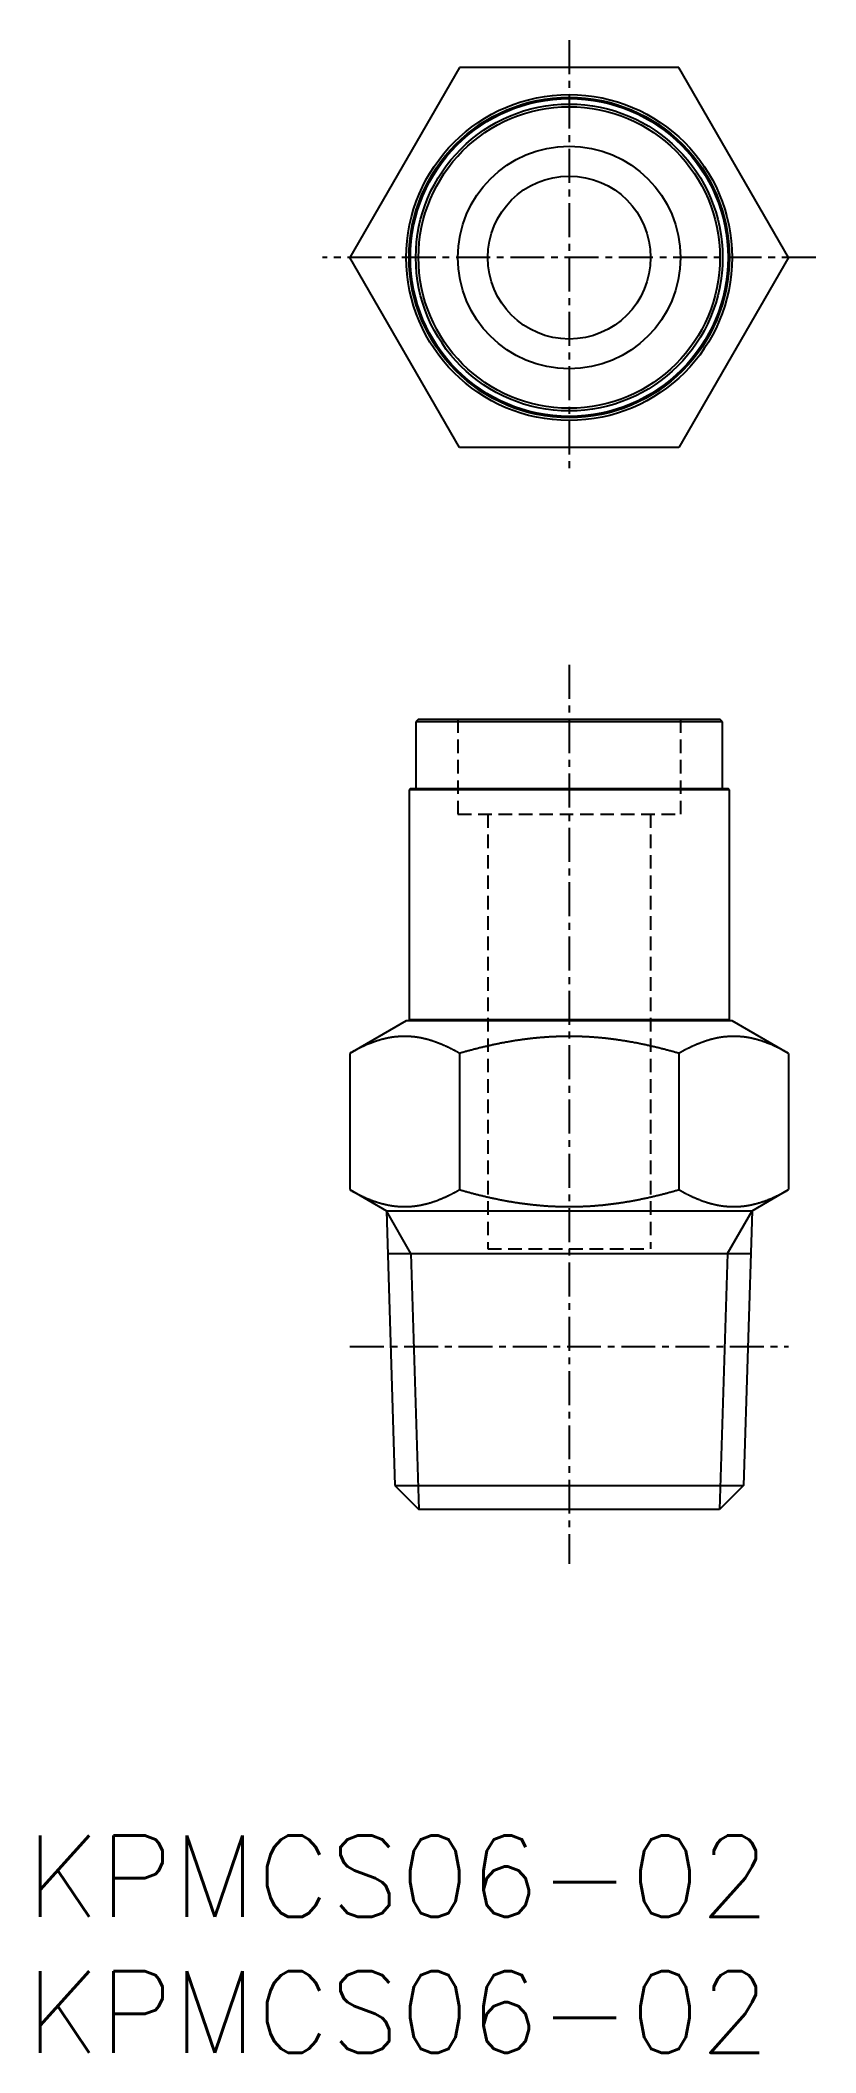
# Model space of a CAD drawing. Extents: x 0.5 to 29.1, y 0 to 74.1.
import ezdxf

# ---------------------------------------------------------------- set-up
doc = ezdxf.new("R2010")
doc.units = 0
doc.linetypes.add('CENTER', pattern=[2, 1.25, -0.25, 0.25, -0.25])
doc.linetypes.add('DASHED', pattern=[0.75, 0.5, -0.25])
doc.layers.get('0').update_dxf_attribs({"linetype": 'CONTINUOUS'})
for name, color, linetype in [('CENTER', 1, 'CENTER'), ('PV', 7, 'CONTINUOUS'), ('TV', 7, 'CONTINUOUS')]:
    doc.layers.add(name, color=color, linetype=linetype)
doc.styles.get("Standard").update_dxf_attribs({"font": 'txt.shx'})

# ---------------------------------------------------------------- blocks, each defined once
blk = doc.blocks.new('*U2')
at = {"color": 7, "linetype": 'CONTINUOUS'}
blk.add_text('KPMCS06-02', height=3, dxfattribs=at).set_placement((0, 0))
blk = doc.blocks.new('*U3')
at = {"color": 7, "linetype": 'CONTINUOUS'}
blk.add_text('KPMCS06-02', height=3, dxfattribs=at).set_placement((0, 5))

msp = doc.modelspace()

# ---------------------------------------------------------------- linework, layer by layer
at = {"color": 1, "linetype": 'CENTER'}
for p, q in [((20, 74.1), (20, 58.1)), ((29.083, 66.1), (10.917, 66.1))]:
    msp.add_line(p, q, dxfattribs=at)
at = {"color": 3, "linetype": 'DASHED'}
for p, q in [((15.9, 49.1), (15.9, 45.6)), ((24.1, 49.1), (24.1, 45.6)), ((15.9, 45.6), (24.1, 45.6)), ((17, 45.6), (17, 29.6)), ((23, 45.6), (23, 29.6)), ((17, 29.6), (23, 29.6))]:
    msp.add_line(p, q, dxfattribs=at)
at = {"color": 7, "linetype": 'CONTINUOUS'}
for p, q in [((13.266, 31), (13.582, 20.884)), ((13.266, 31), (26.734, 31)), ((26.734, 31), (26.418, 20.884)), ((13.315, 29.433), (26.685, 29.433)), ((13.582, 20.884), (14.465, 20)), ((13.582, 20.884), (26.418, 20.884)), ((26.418, 20.884), (25.535, 20)), ((25.535, 20), (14.465, 20))]:
    msp.add_line(p, q, dxfattribs=at)
at = {"color": 3, "linetype": 'CONTINUOUS'}
for p, q in [((14.171, 29.433), (13.266, 31)), ((25.829, 29.433), (26.734, 31)), ((14.171, 29.433), (14.465, 20)), ((25.829, 29.433), (25.535, 20))]:
    msp.add_line(p, q, dxfattribs=at)
at = {"layer": 'CENTER', "color": 1, "linetype": 'CENTER'}
for p, q in [((20, 51.1), (20, 18)), ((11.921, 26.01), (28.079, 26.01))]:
    msp.add_line(p, q, dxfattribs=at)
at = {"layer": 'PV', "color": 7, "linetype": 'CONTINUOUS'}
for p, q in [((14.45, 49.1), (14.35, 49)), ((14.35, 49), (14.35, 46.55)), ((25.65, 49), (14.35, 49)), ((14.45, 49.1), (25.55, 49.1)), ((25.65, 49), (25.55, 49.1)), ((25.65, 46.55), (25.65, 49)), ((14.15, 46.55), (14.1, 46.5)), ((25.9, 46.5), (14.1, 46.5)), ((14.1, 46.5), (14.1, 38.05)), ((14.15, 46.55), (25.85, 46.55)), ((25.9, 46.5), (25.85, 46.55)), ((25.9, 38.05), (25.9, 46.5)), ((14, 38), (11.917, 36.797)), ((26, 38), (14, 38)), ((14.1, 38.05), (25.9, 38.05)), ((14.1, 38.05), (14.15, 38)), ((25.85, 38), (25.9, 38.05)), ((28.083, 36.797), (26, 38)), ((11.917, 36.797), (11.917, 31.779)), ((15.959, 36.797), (15.959, 31.779)), ((24.041, 36.797), (24.041, 31.779)), ((28.083, 36.797), (28.083, 31.779)), ((11.917, 31.779), (13.266, 31)), ((26.734, 31), (28.083, 31.779))]:
    msp.add_line(p, q, dxfattribs=at)
for points in [[(15.959, 36.797), (15.943, 36.806), (15.928, 36.815), (15.912, 36.824), (15.897, 36.833), (15.881, 36.842), (15.865, 36.85), (15.85, 36.859), (15.834, 36.868), (15.819, 36.876), (15.803, 36.885), (15.787, 36.893), (15.772, 36.902), (15.756, 36.91), (15.74, 36.918), (15.724, 36.927), (15.709, 36.935), (15.693, 36.943), (15.677, 36.951), (15.661, 36.959), (15.645, 36.967), (15.629, 36.976), (15.613, 36.984), (15.597, 36.991), (15.581, 36.999), (15.565, 37.007), (15.549, 37.015), (15.533, 37.023), (15.517, 37.03), (15.501, 37.038), (15.485, 37.046), (15.469, 37.053), (15.452, 37.061), (15.436, 37.068), (15.42, 37.075), (15.404, 37.083), (15.387, 37.09), (15.371, 37.097), (15.355, 37.104), (15.338, 37.111), (15.322, 37.118), (15.305, 37.125), (15.289, 37.132), (15.272, 37.139), (15.256, 37.146), (15.239, 37.152), (15.223, 37.159), (15.206, 37.165), (15.19, 37.172), (15.173, 37.178), (15.156, 37.185), (15.14, 37.191), (15.123, 37.197), (15.106, 37.203), (15.089, 37.209), (15.073, 37.215), (15.056, 37.221), (15.039, 37.227), (15.022, 37.233), (15.005, 37.239), (14.988, 37.244), (14.971, 37.25), (14.954, 37.256), (14.937, 37.261), (14.92, 37.266), (14.903, 37.272), (14.886, 37.277), (14.869, 37.282), (14.852, 37.287), (14.835, 37.292), (14.818, 37.297), (14.801, 37.302), (14.783, 37.306), (14.766, 37.311), (14.749, 37.315), (14.732, 37.32), (14.714, 37.324), (14.697, 37.329), (14.68, 37.333), (14.662, 37.337), (14.645, 37.341), (14.628, 37.345), (14.61, 37.349), (14.593, 37.352), (14.575, 37.356), (14.558, 37.36), (14.54, 37.363), (14.523, 37.367), (14.505, 37.37), (14.488, 37.373), (14.47, 37.376), (14.453, 37.379), (14.435, 37.382), (14.417, 37.385), (14.4, 37.388), (14.382, 37.39), (14.364, 37.393), (14.347, 37.395), (14.329, 37.397), (14.311, 37.4), (14.294, 37.402), (14.276, 37.404), (14.258, 37.406), (14.241, 37.407), (14.223, 37.409), (14.205, 37.411), (14.187, 37.412), (14.169, 37.414), (14.152, 37.415), (14.134, 37.416), (14.116, 37.417), (14.098, 37.418), (14.08, 37.419), (14.063, 37.42), (14.045, 37.421), (14.027, 37.421), (14.009, 37.422), (13.991, 37.422), (13.973, 37.422), (13.956, 37.423), (13.938, 37.423), (13.92, 37.423), (13.902, 37.422), (13.884, 37.422), (13.866, 37.422), (13.849, 37.421), (13.831, 37.421), (13.813, 37.42), (13.795, 37.419), (13.777, 37.418), (13.76, 37.417), (13.742, 37.416), (13.724, 37.415), (13.706, 37.414), (13.688, 37.412), (13.671, 37.411), (13.653, 37.409), (13.635, 37.408), (13.617, 37.406), (13.6, 37.404), (13.582, 37.402), (13.564, 37.4), (13.547, 37.397), (13.529, 37.395), (13.511, 37.393), (13.493, 37.39), (13.476, 37.388), (13.458, 37.385), (13.441, 37.382), (13.423, 37.379), (13.405, 37.376), (13.388, 37.373), (13.37, 37.37), (13.353, 37.367), (13.335, 37.363), (13.318, 37.36), (13.3, 37.356), (13.283, 37.352), (13.265, 37.349), (13.248, 37.345), (13.231, 37.341), (13.213, 37.337), (13.196, 37.333), (13.179, 37.329), (13.161, 37.324), (13.144, 37.32), (13.127, 37.316), (13.109, 37.311), (13.092, 37.306), (13.075, 37.302), (13.058, 37.297), (13.041, 37.292), (13.024, 37.287), (13.006, 37.282), (12.989, 37.277), (12.972, 37.272), (12.955, 37.266), (12.938, 37.261), (12.921, 37.256), (12.904, 37.25), (12.887, 37.245), (12.87, 37.239), (12.854, 37.233), (12.837, 37.227), (12.82, 37.221), (12.803, 37.215), (12.786, 37.209), (12.769, 37.203), (12.753, 37.197), (12.736, 37.191), (12.719, 37.185), (12.703, 37.178), (12.686, 37.172), (12.669, 37.165), (12.653, 37.159), (12.636, 37.152), (12.62, 37.146), (12.603, 37.139), (12.587, 37.132), (12.57, 37.125), (12.554, 37.118), (12.537, 37.111), (12.521, 37.104), (12.505, 37.097), (12.488, 37.09), (12.472, 37.083), (12.456, 37.075), (12.44, 37.068), (12.423, 37.061), (12.407, 37.053), (12.391, 37.046), (12.375, 37.038), (12.359, 37.03), (12.343, 37.023), (12.327, 37.015), (12.31, 37.007), (12.294, 36.999), (12.278, 36.991), (12.262, 36.984), (12.247, 36.976), (12.231, 36.967), (12.215, 36.959), (12.199, 36.951), (12.183, 36.943), (12.167, 36.935), (12.151, 36.927), (12.136, 36.918), (12.12, 36.91), (12.104, 36.902), (12.088, 36.893), (12.073, 36.885), (12.057, 36.876), (12.041, 36.868), (12.026, 36.859), (12.01, 36.85), (11.995, 36.842), (11.979, 36.833), (11.964, 36.824), (11.948, 36.815), (11.933, 36.806), (11.917, 36.797)], [(24.041, 36.797), (24.01, 36.807), (23.978, 36.816), (23.946, 36.825), (23.914, 36.834), (23.882, 36.843), (23.85, 36.852), (23.819, 36.86), (23.787, 36.869), (23.755, 36.878), (23.723, 36.887), (23.691, 36.895), (23.659, 36.904), (23.627, 36.912), (23.595, 36.921), (23.563, 36.929), (23.531, 36.938), (23.499, 36.946), (23.467, 36.954), (23.435, 36.962), (23.403, 36.97), (23.371, 36.979), (23.338, 36.987), (23.306, 36.995), (23.274, 37.002), (23.242, 37.01), (23.21, 37.018), (23.178, 37.026), (23.146, 37.033), (23.113, 37.041), (23.081, 37.048), (23.049, 37.056), (23.017, 37.063), (22.984, 37.071), (22.952, 37.078), (22.92, 37.085), (22.887, 37.092), (22.855, 37.099), (22.823, 37.106), (22.79, 37.113), (22.758, 37.12), (22.726, 37.127), (22.693, 37.134), (22.661, 37.141), (22.628, 37.147), (22.596, 37.154), (22.564, 37.16), (22.531, 37.167), (22.499, 37.173), (22.466, 37.179), (22.434, 37.185), (22.401, 37.191), (22.369, 37.198), (22.336, 37.204), (22.303, 37.209), (22.271, 37.215), (22.238, 37.221), (22.206, 37.227), (22.173, 37.232), (22.14, 37.238), (22.108, 37.243), (22.075, 37.249), (22.043, 37.254), (22.01, 37.259), (21.977, 37.264), (21.944, 37.27), (21.912, 37.275), (21.879, 37.28), (21.846, 37.284), (21.814, 37.289), (21.781, 37.294), (21.748, 37.298), (21.715, 37.303), (21.682, 37.308), (21.65, 37.312), (21.617, 37.316), (21.584, 37.32), (21.551, 37.325), (21.518, 37.329), (21.486, 37.333), (21.453, 37.337), (21.42, 37.34), (21.387, 37.344), (21.354, 37.348), (21.321, 37.351), (21.288, 37.355), (21.255, 37.358), (21.222, 37.361), (21.189, 37.365), (21.156, 37.368), (21.124, 37.371), (21.091, 37.374), (21.058, 37.377), (21.025, 37.38), (20.992, 37.382), (20.959, 37.385), (20.926, 37.387), (20.893, 37.39), (20.86, 37.392), (20.827, 37.395), (20.794, 37.397), (20.761, 37.399), (20.728, 37.401), (20.695, 37.403), (20.662, 37.405), (20.628, 37.406), (20.595, 37.408), (20.562, 37.41), (20.529, 37.411), (20.496, 37.412), (20.463, 37.414), (20.43, 37.415), (20.397, 37.416), (20.364, 37.417), (20.331, 37.418), (20.298, 37.419), (20.265, 37.42), (20.232, 37.42), (20.199, 37.421), (20.165, 37.421), (20.132, 37.422), (20.099, 37.422), (20.066, 37.422), (20.033, 37.423), (20, 37.423), (19.967, 37.423), (19.934, 37.422), (19.901, 37.422), (19.868, 37.422), (19.835, 37.422), (19.801, 37.421), (19.768, 37.42), (19.735, 37.42), (19.702, 37.419), (19.669, 37.418), (19.636, 37.417), (19.603, 37.416), (19.57, 37.415), (19.537, 37.414), (19.504, 37.412), (19.471, 37.411), (19.438, 37.41), (19.405, 37.408), (19.372, 37.406), (19.338, 37.405), (19.305, 37.403), (19.272, 37.401), (19.239, 37.399), (19.206, 37.397), (19.173, 37.395), (19.14, 37.392), (19.107, 37.39), (19.074, 37.387), (19.041, 37.385), (19.008, 37.382), (18.975, 37.38), (18.942, 37.377), (18.909, 37.374), (18.876, 37.371), (18.844, 37.368), (18.811, 37.365), (18.778, 37.361), (18.745, 37.358), (18.712, 37.355), (18.679, 37.351), (18.646, 37.348), (18.613, 37.344), (18.58, 37.34), (18.547, 37.337), (18.514, 37.333), (18.482, 37.329), (18.449, 37.325), (18.416, 37.32), (18.383, 37.316), (18.35, 37.312), (18.318, 37.308), (18.285, 37.303), (18.252, 37.299), (18.219, 37.294), (18.186, 37.289), (18.154, 37.284), (18.121, 37.28), (18.088, 37.275), (18.056, 37.27), (18.023, 37.265), (17.99, 37.259), (17.957, 37.254), (17.925, 37.249), (17.892, 37.243), (17.86, 37.238), (17.827, 37.232), (17.794, 37.227), (17.762, 37.221), (17.729, 37.215), (17.697, 37.209), (17.664, 37.204), (17.631, 37.198), (17.599, 37.191), (17.566, 37.185), (17.534, 37.179), (17.501, 37.173), (17.469, 37.167), (17.436, 37.16), (17.404, 37.154), (17.372, 37.147), (17.339, 37.14), (17.307, 37.134), (17.274, 37.127), (17.242, 37.12), (17.21, 37.113), (17.177, 37.106), (17.145, 37.099), (17.113, 37.092), (17.08, 37.085), (17.048, 37.078), (17.016, 37.071), (16.983, 37.063), (16.951, 37.056), (16.919, 37.048), (16.887, 37.041), (16.854, 37.033), (16.822, 37.026), (16.79, 37.018), (16.758, 37.01), (16.726, 37.002), (16.694, 36.995), (16.662, 36.987), (16.629, 36.979), (16.597, 36.97), (16.565, 36.962), (16.533, 36.954), (16.501, 36.946), (16.469, 36.938), (16.437, 36.929), (16.405, 36.921), (16.373, 36.912), (16.341, 36.904), (16.309, 36.895), (16.277, 36.887), (16.245, 36.878), (16.213, 36.869), (16.181, 36.86), (16.15, 36.852), (16.118, 36.843), (16.086, 36.834), (16.054, 36.825), (16.022, 36.816), (15.99, 36.807), (15.959, 36.797)], [(28.083, 36.797), (28.067, 36.806), (28.052, 36.815), (28.036, 36.824), (28.021, 36.833), (28.005, 36.842), (27.99, 36.85), (27.974, 36.859), (27.959, 36.868), (27.943, 36.876), (27.927, 36.885), (27.912, 36.893), (27.896, 36.902), (27.88, 36.91), (27.864, 36.918), (27.849, 36.927), (27.833, 36.935), (27.817, 36.943), (27.801, 36.951), (27.785, 36.959), (27.769, 36.967), (27.753, 36.976), (27.738, 36.984), (27.722, 36.991), (27.706, 36.999), (27.69, 37.007), (27.673, 37.015), (27.657, 37.023), (27.641, 37.03), (27.625, 37.038), (27.609, 37.046), (27.593, 37.053), (27.577, 37.061), (27.56, 37.068), (27.544, 37.075), (27.528, 37.083), (27.512, 37.09), (27.495, 37.097), (27.479, 37.104), (27.463, 37.111), (27.446, 37.118), (27.43, 37.125), (27.413, 37.132), (27.397, 37.139), (27.38, 37.146), (27.364, 37.152), (27.347, 37.159), (27.331, 37.165), (27.314, 37.172), (27.297, 37.178), (27.281, 37.185), (27.264, 37.191), (27.247, 37.197), (27.231, 37.203), (27.214, 37.209), (27.197, 37.215), (27.18, 37.221), (27.163, 37.227), (27.146, 37.233), (27.13, 37.239), (27.113, 37.244), (27.096, 37.25), (27.079, 37.256), (27.062, 37.261), (27.045, 37.266), (27.028, 37.272), (27.011, 37.277), (26.994, 37.282), (26.976, 37.287), (26.959, 37.292), (26.942, 37.297), (26.925, 37.302), (26.908, 37.306), (26.891, 37.311), (26.873, 37.315), (26.856, 37.32), (26.839, 37.324), (26.821, 37.329), (26.804, 37.333), (26.787, 37.337), (26.769, 37.341), (26.752, 37.345), (26.735, 37.349), (26.717, 37.352), (26.7, 37.356), (26.682, 37.36), (26.665, 37.363), (26.647, 37.367), (26.63, 37.37), (26.612, 37.373), (26.595, 37.376), (26.577, 37.379), (26.559, 37.382), (26.542, 37.385), (26.524, 37.388), (26.507, 37.39), (26.489, 37.393), (26.471, 37.395), (26.453, 37.397), (26.436, 37.4), (26.418, 37.402), (26.4, 37.404), (26.383, 37.406), (26.365, 37.407), (26.347, 37.409), (26.329, 37.411), (26.312, 37.412), (26.294, 37.414), (26.276, 37.415), (26.258, 37.416), (26.24, 37.417), (26.223, 37.418), (26.205, 37.419), (26.187, 37.42), (26.169, 37.421), (26.151, 37.421), (26.134, 37.422), (26.116, 37.422), (26.098, 37.422), (26.08, 37.423), (26.062, 37.423), (26.044, 37.423), (26.026, 37.422), (26.009, 37.422), (25.991, 37.422), (25.973, 37.421), (25.955, 37.421), (25.937, 37.42), (25.92, 37.419), (25.902, 37.418), (25.884, 37.417), (25.866, 37.416), (25.848, 37.415), (25.831, 37.414), (25.813, 37.412), (25.795, 37.411), (25.777, 37.409), (25.759, 37.408), (25.742, 37.406), (25.724, 37.404), (25.706, 37.402), (25.689, 37.4), (25.671, 37.397), (25.653, 37.395), (25.636, 37.393), (25.618, 37.39), (25.6, 37.388), (25.583, 37.385), (25.565, 37.382), (25.547, 37.379), (25.53, 37.376), (25.512, 37.373), (25.495, 37.37), (25.477, 37.367), (25.46, 37.363), (25.442, 37.36), (25.425, 37.356), (25.407, 37.352), (25.39, 37.349), (25.372, 37.345), (25.355, 37.341), (25.338, 37.337), (25.32, 37.333), (25.303, 37.329), (25.286, 37.324), (25.268, 37.32), (25.251, 37.316), (25.234, 37.311), (25.217, 37.306), (25.199, 37.302), (25.182, 37.297), (25.165, 37.292), (25.148, 37.287), (25.131, 37.282), (25.114, 37.277), (25.097, 37.272), (25.08, 37.266), (25.063, 37.261), (25.046, 37.256), (25.029, 37.25), (25.012, 37.245), (24.995, 37.239), (24.978, 37.233), (24.961, 37.227), (24.944, 37.221), (24.927, 37.215), (24.911, 37.209), (24.894, 37.203), (24.877, 37.197), (24.86, 37.191), (24.844, 37.185), (24.827, 37.178), (24.81, 37.172), (24.794, 37.165), (24.777, 37.159), (24.761, 37.152), (24.744, 37.146), (24.728, 37.139), (24.711, 37.132), (24.695, 37.125), (24.678, 37.118), (24.662, 37.111), (24.645, 37.104), (24.629, 37.097), (24.613, 37.09), (24.596, 37.083), (24.58, 37.075), (24.564, 37.068), (24.548, 37.061), (24.531, 37.053), (24.515, 37.046), (24.499, 37.038), (24.483, 37.03), (24.467, 37.023), (24.451, 37.015), (24.435, 37.007), (24.419, 36.999), (24.403, 36.991), (24.387, 36.984), (24.371, 36.976), (24.355, 36.967), (24.339, 36.959), (24.323, 36.951), (24.307, 36.943), (24.291, 36.935), (24.276, 36.927), (24.26, 36.918), (24.244, 36.91), (24.228, 36.902), (24.213, 36.893), (24.197, 36.885), (24.181, 36.876), (24.166, 36.868), (24.15, 36.859), (24.135, 36.85), (24.119, 36.842), (24.103, 36.833), (24.088, 36.824), (24.072, 36.815), (24.057, 36.806), (24.041, 36.797)], [(11.917, 31.779), (11.933, 31.77), (11.948, 31.761), (11.964, 31.752), (11.979, 31.743), (11.995, 31.734), (12.01, 31.726), (12.026, 31.717), (12.041, 31.708), (12.057, 31.7), (12.073, 31.691), (12.088, 31.683), (12.104, 31.674), (12.12, 31.666), (12.136, 31.658), (12.151, 31.649), (12.167, 31.641), (12.183, 31.633), (12.199, 31.625), (12.215, 31.617), (12.231, 31.608), (12.247, 31.6), (12.262, 31.592), (12.278, 31.585), (12.294, 31.577), (12.31, 31.569), (12.327, 31.561), (12.343, 31.553), (12.359, 31.546), (12.375, 31.538), (12.391, 31.53), (12.407, 31.523), (12.423, 31.515), (12.44, 31.508), (12.456, 31.501), (12.472, 31.493), (12.488, 31.486), (12.505, 31.479), (12.521, 31.472), (12.537, 31.465), (12.554, 31.458), (12.57, 31.451), (12.587, 31.444), (12.603, 31.437), (12.62, 31.43), (12.636, 31.424), (12.653, 31.417), (12.669, 31.411), (12.686, 31.404), (12.703, 31.398), (12.719, 31.391), (12.736, 31.385), (12.753, 31.379), (12.769, 31.373), (12.786, 31.366), (12.803, 31.36), (12.82, 31.355), (12.837, 31.349), (12.854, 31.343), (12.87, 31.337), (12.887, 31.331), (12.904, 31.326), (12.921, 31.32), (12.938, 31.315), (12.955, 31.31), (12.972, 31.304), (12.989, 31.299), (13.006, 31.294), (13.024, 31.289), (13.041, 31.284), (13.058, 31.279), (13.075, 31.274), (13.092, 31.27), (13.109, 31.265), (13.127, 31.26), (13.144, 31.256), (13.161, 31.252), (13.179, 31.247), (13.196, 31.243), (13.213, 31.239), (13.231, 31.235), (13.248, 31.231), (13.265, 31.227), (13.283, 31.223), (13.3, 31.22), (13.318, 31.216), (13.335, 31.213), (13.353, 31.209), (13.37, 31.206), (13.388, 31.203), (13.405, 31.2), (13.423, 31.197), (13.441, 31.194), (13.458, 31.191), (13.476, 31.188), (13.493, 31.186), (13.511, 31.183), (13.529, 31.181), (13.547, 31.179), (13.564, 31.176), (13.582, 31.174), (13.6, 31.172), (13.617, 31.17), (13.635, 31.169), (13.653, 31.167), (13.671, 31.165), (13.688, 31.164), (13.706, 31.162), (13.724, 31.161), (13.742, 31.16), (13.76, 31.159), (13.777, 31.158), (13.795, 31.157), (13.813, 31.156), (13.831, 31.155), (13.849, 31.155), (13.866, 31.154), (13.884, 31.154), (13.902, 31.154), (13.92, 31.153), (13.938, 31.153), (13.956, 31.153), (13.974, 31.154), (13.991, 31.154), (14.009, 31.154), (14.027, 31.155), (14.045, 31.155), (14.063, 31.156), (14.08, 31.157), (14.098, 31.158), (14.116, 31.159), (14.134, 31.16), (14.152, 31.161), (14.169, 31.162), (14.187, 31.164), (14.205, 31.165), (14.223, 31.167), (14.241, 31.168), (14.258, 31.17), (14.276, 31.172), (14.294, 31.174), (14.311, 31.176), (14.329, 31.179), (14.347, 31.181), (14.364, 31.183), (14.382, 31.186), (14.4, 31.188), (14.417, 31.191), (14.435, 31.194), (14.453, 31.197), (14.47, 31.2), (14.488, 31.203), (14.505, 31.206), (14.523, 31.209), (14.54, 31.213), (14.558, 31.216), (14.575, 31.22), (14.593, 31.223), (14.61, 31.227), (14.628, 31.231), (14.645, 31.235), (14.662, 31.239), (14.68, 31.243), (14.697, 31.247), (14.714, 31.252), (14.732, 31.256), (14.749, 31.26), (14.766, 31.265), (14.783, 31.27), (14.801, 31.274), (14.818, 31.279), (14.835, 31.284), (14.852, 31.289), (14.869, 31.294), (14.886, 31.299), (14.903, 31.304), (14.92, 31.31), (14.937, 31.315), (14.954, 31.32), (14.971, 31.326), (14.988, 31.331), (15.005, 31.337), (15.022, 31.343), (15.039, 31.349), (15.056, 31.355), (15.073, 31.36), (15.089, 31.366), (15.106, 31.373), (15.123, 31.379), (15.14, 31.385), (15.156, 31.391), (15.173, 31.398), (15.19, 31.404), (15.206, 31.411), (15.223, 31.417), (15.239, 31.424), (15.256, 31.43), (15.272, 31.437), (15.289, 31.444), (15.305, 31.451), (15.322, 31.458), (15.338, 31.465), (15.355, 31.472), (15.371, 31.479), (15.387, 31.486), (15.404, 31.493), (15.42, 31.501), (15.436, 31.508), (15.452, 31.515), (15.469, 31.523), (15.485, 31.53), (15.501, 31.538), (15.517, 31.546), (15.533, 31.553), (15.549, 31.561), (15.565, 31.569), (15.581, 31.577), (15.597, 31.585), (15.613, 31.592), (15.629, 31.6), (15.645, 31.608), (15.661, 31.617), (15.677, 31.625), (15.693, 31.633), (15.709, 31.641), (15.724, 31.649), (15.74, 31.658), (15.756, 31.666), (15.772, 31.674), (15.787, 31.683), (15.803, 31.691), (15.819, 31.7), (15.834, 31.708), (15.85, 31.717), (15.865, 31.726), (15.881, 31.734), (15.897, 31.743), (15.912, 31.752), (15.928, 31.761), (15.943, 31.77), (15.959, 31.779)], [(15.959, 31.779), (15.99, 31.769), (16.022, 31.76), (16.054, 31.751), (16.086, 31.742), (16.118, 31.733), (16.15, 31.724), (16.181, 31.716), (16.213, 31.707), (16.245, 31.698), (16.277, 31.689), (16.309, 31.681), (16.341, 31.672), (16.373, 31.664), (16.405, 31.655), (16.437, 31.647), (16.469, 31.638), (16.501, 31.63), (16.533, 31.622), (16.565, 31.614), (16.597, 31.606), (16.629, 31.597), (16.662, 31.589), (16.694, 31.581), (16.726, 31.574), (16.758, 31.566), (16.79, 31.558), (16.822, 31.55), (16.854, 31.543), (16.887, 31.535), (16.919, 31.527), (16.951, 31.52), (16.983, 31.513), (17.016, 31.505), (17.048, 31.498), (17.08, 31.491), (17.113, 31.484), (17.145, 31.477), (17.177, 31.47), (17.21, 31.463), (17.242, 31.456), (17.274, 31.449), (17.307, 31.442), (17.339, 31.435), (17.372, 31.429), (17.404, 31.422), (17.436, 31.416), (17.469, 31.409), (17.501, 31.403), (17.534, 31.397), (17.566, 31.391), (17.599, 31.384), (17.631, 31.378), (17.664, 31.372), (17.697, 31.367), (17.729, 31.361), (17.762, 31.355), (17.794, 31.349), (17.827, 31.344), (17.86, 31.338), (17.892, 31.333), (17.925, 31.327), (17.957, 31.322), (17.99, 31.317), (18.023, 31.311), (18.056, 31.306), (18.088, 31.301), (18.121, 31.296), (18.154, 31.292), (18.186, 31.287), (18.219, 31.282), (18.252, 31.277), (18.285, 31.273), (18.318, 31.268), (18.35, 31.264), (18.383, 31.26), (18.416, 31.256), (18.449, 31.251), (18.482, 31.247), (18.514, 31.243), (18.547, 31.239), (18.58, 31.236), (18.613, 31.232), (18.646, 31.228), (18.679, 31.225), (18.712, 31.221), (18.745, 31.218), (18.778, 31.215), (18.811, 31.211), (18.844, 31.208), (18.876, 31.205), (18.909, 31.202), (18.942, 31.199), (18.975, 31.196), (19.008, 31.194), (19.041, 31.191), (19.074, 31.189), (19.107, 31.186), (19.14, 31.184), (19.173, 31.181), (19.206, 31.179), (19.239, 31.177), (19.272, 31.175), (19.305, 31.173), (19.338, 31.171), (19.372, 31.17), (19.405, 31.168), (19.438, 31.166), (19.471, 31.165), (19.504, 31.163), (19.537, 31.162), (19.57, 31.161), (19.603, 31.16), (19.636, 31.159), (19.669, 31.158), (19.702, 31.157), (19.735, 31.156), (19.768, 31.156), (19.801, 31.155), (19.835, 31.154), (19.868, 31.154), (19.901, 31.154), (19.934, 31.154), (19.967, 31.153), (20, 31.153), (20.033, 31.153), (20.066, 31.154), (20.099, 31.154), (20.132, 31.154), (20.165, 31.155), (20.199, 31.155), (20.232, 31.156), (20.265, 31.156), (20.298, 31.157), (20.331, 31.158), (20.364, 31.159), (20.397, 31.16), (20.43, 31.161), (20.463, 31.162), (20.496, 31.164), (20.529, 31.165), (20.562, 31.166), (20.595, 31.168), (20.628, 31.17), (20.662, 31.171), (20.695, 31.173), (20.728, 31.175), (20.761, 31.177), (20.794, 31.179), (20.827, 31.181), (20.86, 31.184), (20.893, 31.186), (20.926, 31.189), (20.959, 31.191), (20.992, 31.194), (21.025, 31.196), (21.058, 31.199), (21.091, 31.202), (21.124, 31.205), (21.156, 31.208), (21.189, 31.211), (21.222, 31.214), (21.255, 31.218), (21.288, 31.221), (21.321, 31.225), (21.354, 31.228), (21.387, 31.232), (21.42, 31.236), (21.453, 31.239), (21.486, 31.243), (21.518, 31.247), (21.551, 31.251), (21.584, 31.256), (21.617, 31.26), (21.65, 31.264), (21.682, 31.268), (21.715, 31.273), (21.748, 31.277), (21.781, 31.282), (21.814, 31.287), (21.846, 31.292), (21.879, 31.296), (21.912, 31.301), (21.944, 31.306), (21.977, 31.311), (22.01, 31.317), (22.043, 31.322), (22.075, 31.327), (22.108, 31.333), (22.14, 31.338), (22.173, 31.344), (22.206, 31.349), (22.238, 31.355), (22.271, 31.361), (22.303, 31.367), (22.336, 31.372), (22.369, 31.378), (22.401, 31.384), (22.434, 31.391), (22.466, 31.397), (22.499, 31.403), (22.531, 31.409), (22.564, 31.416), (22.596, 31.422), (22.628, 31.429), (22.661, 31.435), (22.693, 31.442), (22.726, 31.449), (22.758, 31.456), (22.79, 31.463), (22.823, 31.47), (22.855, 31.477), (22.887, 31.484), (22.92, 31.491), (22.952, 31.498), (22.984, 31.505), (23.017, 31.513), (23.049, 31.52), (23.081, 31.527), (23.113, 31.535), (23.146, 31.543), (23.178, 31.55), (23.21, 31.558), (23.242, 31.566), (23.274, 31.574), (23.306, 31.581), (23.338, 31.589), (23.371, 31.597), (23.403, 31.606), (23.435, 31.614), (23.467, 31.622), (23.499, 31.63), (23.531, 31.638), (23.563, 31.647), (23.595, 31.655), (23.627, 31.664), (23.659, 31.672), (23.691, 31.681), (23.723, 31.689), (23.755, 31.698), (23.787, 31.707), (23.819, 31.716), (23.85, 31.724), (23.882, 31.733), (23.914, 31.742), (23.946, 31.751), (23.978, 31.76), (24.01, 31.769), (24.041, 31.779)], [(24.041, 31.779), (24.057, 31.77), (24.072, 31.761), (24.088, 31.752), (24.103, 31.743), (24.119, 31.734), (24.135, 31.726), (24.15, 31.717), (24.166, 31.708), (24.181, 31.7), (24.197, 31.691), (24.213, 31.683), (24.228, 31.674), (24.244, 31.666), (24.26, 31.658), (24.276, 31.649), (24.291, 31.641), (24.307, 31.633), (24.323, 31.625), (24.339, 31.617), (24.355, 31.608), (24.371, 31.6), (24.387, 31.592), (24.403, 31.585), (24.419, 31.577), (24.435, 31.569), (24.451, 31.561), (24.467, 31.553), (24.483, 31.546), (24.499, 31.538), (24.515, 31.53), (24.531, 31.523), (24.548, 31.515), (24.564, 31.508), (24.58, 31.501), (24.596, 31.493), (24.613, 31.486), (24.629, 31.479), (24.645, 31.472), (24.662, 31.465), (24.678, 31.458), (24.695, 31.451), (24.711, 31.444), (24.728, 31.437), (24.744, 31.43), (24.761, 31.424), (24.777, 31.417), (24.794, 31.411), (24.81, 31.404), (24.827, 31.398), (24.844, 31.391), (24.86, 31.385), (24.877, 31.379), (24.894, 31.373), (24.911, 31.366), (24.927, 31.36), (24.944, 31.355), (24.961, 31.349), (24.978, 31.343), (24.995, 31.337), (25.012, 31.331), (25.029, 31.326), (25.046, 31.32), (25.063, 31.315), (25.08, 31.31), (25.097, 31.304), (25.114, 31.299), (25.131, 31.294), (25.148, 31.289), (25.165, 31.284), (25.182, 31.279), (25.199, 31.274), (25.217, 31.27), (25.234, 31.265), (25.251, 31.26), (25.268, 31.256), (25.286, 31.252), (25.303, 31.247), (25.32, 31.243), (25.338, 31.239), (25.355, 31.235), (25.372, 31.231), (25.39, 31.227), (25.407, 31.223), (25.425, 31.22), (25.442, 31.216), (25.46, 31.213), (25.477, 31.209), (25.495, 31.206), (25.512, 31.203), (25.53, 31.2), (25.547, 31.197), (25.565, 31.194), (25.583, 31.191), (25.6, 31.188), (25.618, 31.186), (25.636, 31.183), (25.653, 31.181), (25.671, 31.179), (25.689, 31.176), (25.706, 31.174), (25.724, 31.172), (25.742, 31.17), (25.759, 31.169), (25.777, 31.167), (25.795, 31.165), (25.813, 31.164), (25.831, 31.162), (25.848, 31.161), (25.866, 31.16), (25.884, 31.159), (25.902, 31.158), (25.92, 31.157), (25.937, 31.156), (25.955, 31.155), (25.973, 31.155), (25.991, 31.154), (26.009, 31.154), (26.027, 31.154), (26.044, 31.153), (26.062, 31.153), (26.08, 31.153), (26.098, 31.154), (26.116, 31.154), (26.134, 31.154), (26.151, 31.155), (26.169, 31.155), (26.187, 31.156), (26.205, 31.157), (26.223, 31.158), (26.24, 31.159), (26.258, 31.16), (26.276, 31.161), (26.294, 31.162), (26.312, 31.164), (26.329, 31.165), (26.347, 31.167), (26.365, 31.168), (26.383, 31.17), (26.4, 31.172), (26.418, 31.174), (26.436, 31.176), (26.453, 31.179), (26.471, 31.181), (26.489, 31.183), (26.507, 31.186), (26.524, 31.188), (26.542, 31.191), (26.559, 31.194), (26.577, 31.197), (26.595, 31.2), (26.612, 31.203), (26.63, 31.206), (26.647, 31.209), (26.665, 31.213), (26.682, 31.216), (26.7, 31.22), (26.717, 31.223), (26.735, 31.227), (26.752, 31.231), (26.769, 31.235), (26.787, 31.239), (26.804, 31.243), (26.821, 31.247), (26.839, 31.252), (26.856, 31.256), (26.873, 31.26), (26.891, 31.265), (26.908, 31.27), (26.925, 31.274), (26.942, 31.279), (26.959, 31.284), (26.976, 31.289), (26.994, 31.294), (27.011, 31.299), (27.028, 31.304), (27.045, 31.31), (27.062, 31.315), (27.079, 31.32), (27.096, 31.326), (27.113, 31.331), (27.13, 31.337), (27.146, 31.343), (27.163, 31.349), (27.18, 31.355), (27.197, 31.36), (27.214, 31.366), (27.231, 31.373), (27.247, 31.379), (27.264, 31.385), (27.281, 31.391), (27.297, 31.398), (27.314, 31.404), (27.331, 31.411), (27.347, 31.417), (27.364, 31.424), (27.38, 31.43), (27.397, 31.437), (27.413, 31.444), (27.43, 31.451), (27.446, 31.458), (27.463, 31.465), (27.479, 31.472), (27.495, 31.479), (27.512, 31.486), (27.528, 31.493), (27.544, 31.501), (27.56, 31.508), (27.577, 31.515), (27.593, 31.523), (27.609, 31.53), (27.625, 31.538), (27.641, 31.546), (27.657, 31.553), (27.673, 31.561), (27.69, 31.569), (27.706, 31.577), (27.722, 31.585), (27.738, 31.592), (27.753, 31.6), (27.769, 31.608), (27.785, 31.617), (27.801, 31.625), (27.817, 31.633), (27.833, 31.641), (27.849, 31.649), (27.864, 31.658), (27.88, 31.666), (27.896, 31.674), (27.912, 31.683), (27.927, 31.691), (27.943, 31.7), (27.959, 31.708), (27.974, 31.717), (27.99, 31.726), (28.005, 31.734), (28.021, 31.743), (28.036, 31.752), (28.052, 31.761), (28.067, 31.77), (28.083, 31.779)]]:
    msp.add_lwpolyline(points, dxfattribs=at)
at = {"layer": 'TV', "color": 7, "linetype": 'CONTINUOUS'}
for p, q in [((15.959, 73.1), (11.917, 66.1)), ((24.041, 73.1), (15.959, 73.1)), ((28.083, 66.1), (24.041, 73.1)), ((15.959, 59.1), (11.917, 66.1)), ((28.083, 66.1), (24.041, 59.1)), ((24.041, 59.1), (15.959, 59.1))]:
    msp.add_line(p, q, dxfattribs=at)
for radius in [6, 5.9, 5.85, 5.65, 5.55, 4.1, 3]:
    msp.add_circle((20, 66.1), radius, dxfattribs=at)

# ---------------------------------------------------------------- block references
at = {"color": 7, "linetype": 'CONTINUOUS'}
for name in ['*U3', '*U2']:
    msp.add_blockref(name, (0, 0), dxfattribs=at)

doc.saveas('drawing.dxf')
